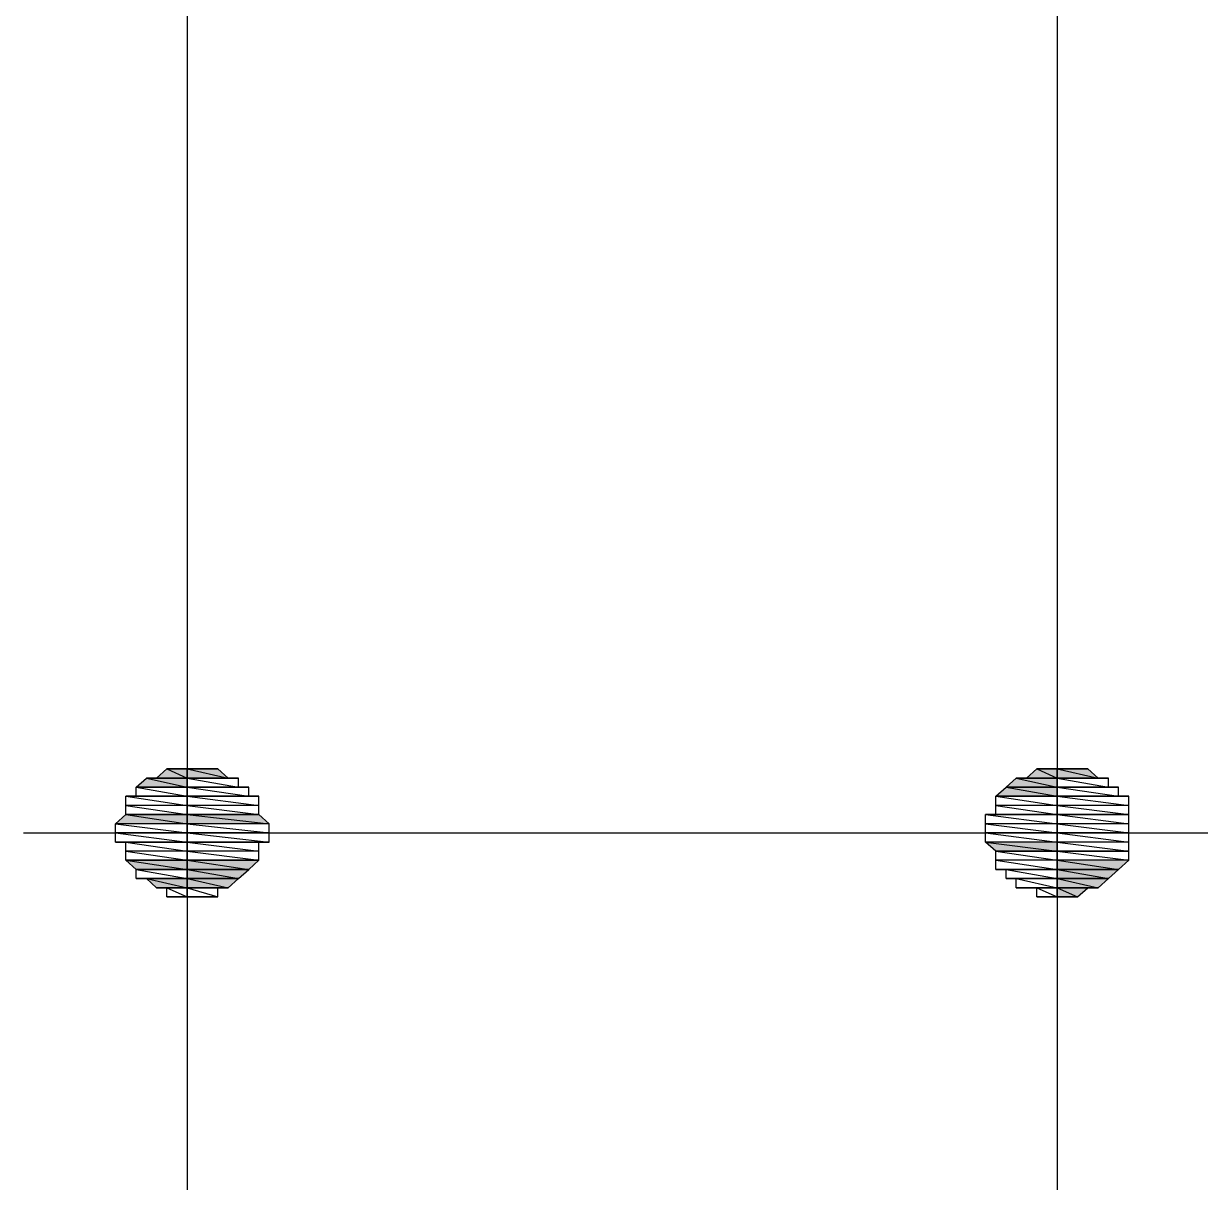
# Model space of a CAD drawing. Header units: millimetres. Extents: x 0 to 420, y 0 to 297.
# Drawn here: x 165.36 to 170.046, y 27.613 to 32.226 of the extents above; entities that cross this region are included whole.
import ezdxf

# ---------------------------------------------------------------- set-up
doc = ezdxf.new("R2010")
doc.units = ezdxf.units.MM

# ---------------------------------------------------------------- blocks, each defined once
blk = doc.blocks.new('0_TCM_4503_AIVD_AD_NOTE_BLOCK-43783565-2284')
at = {"linetype": 'Continuous'}
for points in [[(165.8899, 29.2225), (166.0122, 29.2225), (165.9307, 29.2589)], [(165.9307, 29.2589), (166.0122, 29.2225), (166.0122, 29.2589)], [(166.0122, 29.2589), (166.1751, 29.2225), (166.1344, 29.2589)], [(166.0122, 29.2225), (166.1751, 29.2225), (166.0122, 29.2589)], [(169.3533, 29.2225), (169.4755, 29.2225), (169.394, 29.2589)], [(169.394, 29.2589), (169.4755, 29.2225), (169.4755, 29.2589)], [(169.4755, 29.2589), (169.6385, 29.2225), (169.5978, 29.2589)], [(169.4755, 29.2225), (169.6385, 29.2225), (169.4755, 29.2589)], [(165.8084, 29.1861), (166.0122, 29.1861), (165.8492, 29.2225)], [(165.8492, 29.2225), (166.0122, 29.1861), (166.0122, 29.2225)], [(169.2718, 29.1861), (169.4755, 29.1861), (169.3126, 29.2225)], [(169.3126, 29.2225), (169.3533, 29.2225), (169.4755, 29.2225)], [(169.3126, 29.2225), (169.4755, 29.1861), (169.4755, 29.2225)], [(169.2311, 29.1498), (169.4755, 29.1498), (169.2718, 29.1861)], [(169.2718, 29.1861), (169.4755, 29.1498), (169.4755, 29.1861)], [(165.7269, 29.0406), (166.0122, 29.0406), (165.7677, 29.077)], [(165.7677, 29.077), (166.0122, 29.0406), (166.0122, 29.077)], [(166.0122, 29.077), (166.3381, 29.0406), (166.2974, 29.077)], [(166.0122, 29.0406), (166.3381, 29.0406), (166.0122, 29.077)], [(169.1903, 28.9678), (169.4755, 28.9314), (169.4755, 28.9678)], [(169.2311, 28.9314), (169.4755, 28.9314), (169.1903, 28.9678)], [(165.7677, 28.895), (166.0122, 28.8586), (166.0122, 28.895)], [(165.8084, 28.8586), (166.0122, 28.8586), (165.7677, 28.895)], [(166.0122, 28.895), (166.2566, 28.8586), (166.2974, 28.895)], [(166.0122, 28.8586), (166.2566, 28.8586), (166.0122, 28.895)], [(169.4755, 28.895), (169.72, 28.8586), (169.7608, 28.895)], [(169.4755, 28.8586), (169.72, 28.8586), (169.4755, 28.895)], [(165.8492, 28.8223), (166.0122, 28.7859), (166.0122, 28.8223)], [(165.8899, 28.7859), (166.0122, 28.7859), (165.8492, 28.8223)], [(166.0122, 28.8586), (166.2159, 28.8223), (166.2566, 28.8586)], [(166.0122, 28.8223), (166.2159, 28.8223), (166.0122, 28.8586)], [(166.0122, 28.8223), (166.1751, 28.7859), (166.2159, 28.8223)], [(166.0122, 28.7859), (166.1751, 28.7859), (166.0122, 28.8223)], [(169.4755, 28.8586), (169.6793, 28.8223), (169.72, 28.8586)], [(169.4755, 28.8223), (169.6793, 28.8223), (169.4755, 28.8586)], [(169.4755, 28.8223), (169.6385, 28.7859), (169.6793, 28.8223)], [(169.4755, 28.7859), (169.6385, 28.7859), (169.4755, 28.8223)], [(169.4755, 28.7859), (169.557, 28.7495), (169.5978, 28.7859)], [(169.4755, 28.7495), (169.557, 28.7495), (169.4755, 28.7859)]]:
    blk.add_hatch(color=7, dxfattribs=at).paths.add_polyline_path(points)
at = {"color": 7, "linetype": 'Continuous'}
for p, q in [((169.4755, 37.7376), (169.4755, 24.3464)), ((166.0122, 37.7012), (166.0122, 24.2736)), ((165.8899, 29.2225), (165.9307, 29.2589)), ((166.0122, 29.2589), (165.9307, 29.2589)), ((165.9307, 29.2589), (165.9714, 29.2589)), ((166.0122, 29.2589), (165.9307, 29.2589)), ((165.9307, 29.2589), (166.0122, 29.2589)), ((165.9307, 29.2589), (166.0122, 29.2589)), ((166.0122, 29.2589), (165.9307, 29.2589)), ((166.0122, 29.2589), (165.9307, 29.2589)), ((165.9307, 29.2589), (166.0122, 29.2225)), ((165.9307, 29.2589), (166.0122, 29.2225)), ((166.0122, 29.2589), (165.9714, 29.2589)), ((165.9714, 29.2589), (166.0122, 29.2589)), ((166.0122, 29.2589), (165.9714, 29.2589)), ((165.9714, 29.2589), (166.0122, 29.2589)), ((165.9714, 29.2589), (166.0122, 29.2589)), ((166.0122, 29.2225), (166.0122, 29.2589)), ((166.0122, 29.2589), (166.0529, 29.2589)), ((166.0529, 29.2589), (166.0122, 29.2589)), ((166.0936, 29.2589), (166.0122, 29.2589)), ((166.0122, 29.2589), (166.0936, 29.2589)), ((166.0936, 29.2589), (166.0122, 29.2589)), ((166.0122, 29.2589), (166.0529, 29.2589)), ((166.1344, 29.2589), (166.0122, 29.2589)), ((166.0122, 29.2589), (166.1344, 29.2589)), ((166.0122, 29.2589), (166.1344, 29.2589)), ((166.1344, 29.2589), (166.0122, 29.2589)), ((166.1344, 29.2589), (166.0122, 29.2589)), ((166.0122, 29.2589), (166.1344, 29.2589)), ((166.1344, 29.2589), (166.0122, 29.2589)), ((166.0122, 29.2589), (166.0936, 29.2589)), ((166.1344, 29.2589), (166.0122, 29.2589)), ((166.0122, 29.2589), (166.1751, 29.2225)), ((166.0122, 29.2589), (166.1751, 29.2225)), ((166.0122, 29.2225), (166.0122, 29.2589)), ((166.0529, 29.2589), (166.0936, 29.2589)), ((166.0936, 29.2589), (166.1344, 29.2589)), ((166.1751, 29.2225), (166.1344, 29.2589)), ((169.3533, 29.2225), (169.394, 29.2589)), ((169.4755, 29.2589), (169.394, 29.2589)), ((169.394, 29.2589), (169.4348, 29.2589)), ((169.4755, 29.2589), (169.394, 29.2589)), ((169.394, 29.2589), (169.4755, 29.2589)), ((169.394, 29.2589), (169.4755, 29.2589)), ((169.4755, 29.2589), (169.394, 29.2589)), ((169.4755, 29.2589), (169.394, 29.2589)), ((169.394, 29.2589), (169.4755, 29.2225)), ((169.394, 29.2589), (169.4755, 29.2225)), ((169.4755, 29.2589), (169.4348, 29.2589)), ((169.4348, 29.2589), (169.4755, 29.2589)), ((169.4755, 29.2589), (169.4348, 29.2589)), ((169.4348, 29.2589), (169.4755, 29.2589)), ((169.4348, 29.2589), (169.4755, 29.2589)), ((169.4755, 29.2225), (169.4755, 29.2589)), ((169.4755, 29.2589), (169.5163, 29.2589)), ((169.5163, 29.2589), (169.4755, 29.2589)), ((169.557, 29.2589), (169.4755, 29.2589)), ((169.4755, 29.2589), (169.557, 29.2589)), ((169.4755, 29.2589), (169.557, 29.2589)), ((169.557, 29.2589), (169.4755, 29.2589)), ((169.557, 29.2589), (169.4755, 29.2589)), ((169.4755, 29.2589), (169.557, 29.2589)), ((169.557, 29.2589), (169.4755, 29.2589)), ((169.4755, 29.2589), (169.5163, 29.2589)), ((169.5978, 29.2589), (169.4755, 29.2589)), ((169.4755, 29.2589), (169.5978, 29.2589)), ((169.5978, 29.2589), (169.4755, 29.2589)), ((169.4755, 29.2589), (169.557, 29.2589)), ((169.5978, 29.2589), (169.4755, 29.2589)), ((169.4755, 29.2589), (169.6385, 29.2225)), ((169.4755, 29.2589), (169.6385, 29.2225)), ((169.4755, 29.2225), (169.4755, 29.2589)), ((169.5163, 29.2589), (169.557, 29.2589)), ((169.557, 29.2589), (169.5978, 29.2589)), ((169.6385, 29.2225), (169.5978, 29.2589)), ((165.8084, 29.1861), (165.8492, 29.2225)), ((166.0122, 29.2225), (165.8492, 29.2225)), ((165.8492, 29.2225), (165.8899, 29.2225)), ((166.0122, 29.2225), (165.8492, 29.2225)), ((165.8492, 29.2225), (166.0122, 29.1861)), ((165.8492, 29.2225), (166.0122, 29.1861)), ((166.0122, 29.2225), (165.8899, 29.2225)), ((166.0122, 29.2225), (165.8899, 29.2225)), ((165.8899, 29.2225), (166.0122, 29.2225)), ((165.8899, 29.2225), (166.0122, 29.2225)), ((166.0122, 29.2225), (165.8899, 29.2225)), ((166.0122, 29.2225), (165.8899, 29.2225)), ((165.8899, 29.2225), (166.0122, 29.2225)), ((165.8899, 29.2225), (166.0122, 29.2225)), ((166.0122, 29.1861), (166.0122, 29.2225)), ((166.1751, 29.2225), (166.0122, 29.2225)), ((166.1751, 29.2225), (166.0122, 29.2225)), ((166.0122, 29.2225), (166.1751, 29.2225)), ((166.0122, 29.2225), (166.1751, 29.2225)), ((166.1751, 29.2225), (166.0122, 29.2225)), ((166.2159, 29.2225), (166.0122, 29.2225)), ((166.0122, 29.2225), (166.2159, 29.2225)), ((166.2159, 29.2225), (166.0122, 29.2225)), ((166.0122, 29.2225), (166.1751, 29.2225)), ((166.2159, 29.2225), (166.0122, 29.2225)), ((166.0122, 29.2225), (166.2159, 29.1861)), ((166.0122, 29.2225), (166.2159, 29.1861)), ((166.0122, 29.1861), (166.0122, 29.2225)), ((166.1751, 29.2225), (166.2159, 29.2225)), ((166.2159, 29.1861), (166.2159, 29.2225)), ((169.2718, 29.1861), (169.3126, 29.2225)), ((169.3533, 29.2225), (169.3126, 29.2225)), ((169.3126, 29.2225), (169.4755, 29.2225)), ((169.4755, 29.2225), (169.3126, 29.2225)), ((169.3126, 29.2225), (169.4755, 29.2225)), ((169.4755, 29.2225), (169.3126, 29.2225)), ((169.3126, 29.2225), (169.4755, 29.2225)), ((169.4755, 29.2225), (169.3126, 29.2225)), ((169.3126, 29.2225), (169.4755, 29.1861)), ((169.3126, 29.2225), (169.4755, 29.1861)), ((169.4755, 29.2225), (169.3533, 29.2225)), ((169.4755, 29.2225), (169.3533, 29.2225)), ((169.3533, 29.2225), (169.4755, 29.2225)), ((169.4755, 29.2225), (169.3533, 29.2225)), ((169.4755, 29.1861), (169.4755, 29.2225)), ((169.6385, 29.2225), (169.4755, 29.2225)), ((169.6385, 29.2225), (169.4755, 29.2225)), ((169.4755, 29.2225), (169.6385, 29.2225)), ((169.4755, 29.2225), (169.6385, 29.2225)), ((169.6385, 29.2225), (169.4755, 29.2225)), ((169.6793, 29.2225), (169.4755, 29.2225)), ((169.4755, 29.2225), (169.6793, 29.2225)), ((169.6793, 29.2225), (169.4755, 29.2225)), ((169.4755, 29.2225), (169.6385, 29.2225)), ((169.6793, 29.2225), (169.4755, 29.2225)), ((169.4755, 29.2225), (169.6793, 29.1861)), ((169.4755, 29.2225), (169.6793, 29.1861)), ((169.4755, 29.1861), (169.4755, 29.2225)), ((169.6385, 29.2225), (169.6793, 29.2225)), ((169.6793, 29.1861), (169.6793, 29.2225)), ((165.8084, 29.1498), (165.7677, 29.1498)), ((165.7677, 29.1498), (166.0122, 29.1498)), ((166.0122, 29.1498), (165.7677, 29.1498)), ((165.7677, 29.1498), (166.0122, 29.1134)), ((165.7677, 29.1498), (166.0122, 29.1134)), ((165.7677, 29.1134), (165.7677, 29.1498)), ((166.0122, 29.1861), (165.8084, 29.1861)), ((166.0122, 29.1861), (165.8084, 29.1861)), ((165.8084, 29.1861), (166.0122, 29.1861)), ((165.8084, 29.1861), (166.0122, 29.1861)), ((166.0122, 29.1861), (165.8084, 29.1861)), ((166.0122, 29.1861), (165.8084, 29.1861)), ((165.8084, 29.1861), (166.0122, 29.1498)), ((165.8084, 29.1861), (166.0122, 29.1498)), ((165.8084, 29.1498), (165.8084, 29.1861)), ((166.0122, 29.1498), (165.8084, 29.1498)), ((166.0122, 29.1498), (165.8084, 29.1498)), ((165.8084, 29.1498), (166.0122, 29.1498)), ((166.0122, 29.1498), (165.8084, 29.1498)), ((166.0122, 29.1498), (166.0122, 29.1861)), ((166.2159, 29.1861), (166.0122, 29.1861)), ((166.2566, 29.1861), (166.0122, 29.1861)), ((166.0122, 29.1861), (166.2566, 29.1861)), ((166.2566, 29.1861), (166.0122, 29.1861)), ((166.0122, 29.1861), (166.2159, 29.1861)), ((166.2566, 29.1861), (166.0122, 29.1861)), ((166.0122, 29.1861), (166.2566, 29.1498)), ((166.0122, 29.1861), (166.2566, 29.1498)), ((166.0122, 29.1498), (166.0122, 29.1861)), ((166.0122, 29.1134), (166.0122, 29.1498)), ((166.2566, 29.1498), (166.0122, 29.1498)), ((166.2974, 29.1498), (166.0122, 29.1498)), ((166.0122, 29.1498), (166.2974, 29.1498)), ((166.2974, 29.1498), (166.0122, 29.1498)), ((166.0122, 29.1498), (166.2566, 29.1498)), ((166.2974, 29.1498), (166.0122, 29.1498)), ((166.0122, 29.1498), (166.2974, 29.1134)), ((166.0122, 29.1498), (166.2974, 29.1134)), ((166.0122, 29.1134), (166.0122, 29.1498)), ((166.2159, 29.1861), (166.2566, 29.1861)), ((166.2566, 29.1498), (166.2566, 29.1861)), ((166.2566, 29.1498), (166.2974, 29.1498)), ((166.2974, 29.1134), (166.2974, 29.1498)), ((169.2311, 29.1498), (169.2718, 29.1861)), ((169.4755, 29.1498), (169.2311, 29.1498)), ((169.4755, 29.1498), (169.2311, 29.1498)), ((169.2311, 29.1498), (169.4755, 29.1498)), ((169.2311, 29.1498), (169.4755, 29.1498)), ((169.4755, 29.1498), (169.2311, 29.1498)), ((169.4755, 29.1498), (169.2311, 29.1498)), ((169.2311, 29.1498), (169.4755, 29.1134)), ((169.2311, 29.1498), (169.4755, 29.1134)), ((169.2311, 29.1134), (169.2311, 29.1498)), ((169.4755, 29.1861), (169.2718, 29.1861)), ((169.4755, 29.1861), (169.2718, 29.1861)), ((169.2718, 29.1861), (169.4755, 29.1861)), ((169.2718, 29.1861), (169.4755, 29.1861)), ((169.4755, 29.1861), (169.2718, 29.1861)), ((169.4755, 29.1861), (169.2718, 29.1861)), ((169.2718, 29.1861), (169.4755, 29.1498)), ((169.2718, 29.1861), (169.4755, 29.1498)), ((169.4755, 29.1498), (169.4755, 29.1861)), ((169.6793, 29.1861), (169.4755, 29.1861)), ((169.72, 29.1861), (169.4755, 29.1861)), ((169.4755, 29.1861), (169.72, 29.1861)), ((169.72, 29.1861), (169.4755, 29.1861)), ((169.4755, 29.1861), (169.6793, 29.1861)), ((169.72, 29.1861), (169.4755, 29.1861)), ((169.4755, 29.1861), (169.72, 29.1498)), ((169.4755, 29.1861), (169.72, 29.1498)), ((169.4755, 29.1498), (169.4755, 29.1861)), ((169.4755, 29.1134), (169.4755, 29.1498)), ((169.72, 29.1498), (169.4755, 29.1498)), ((169.7608, 29.1498), (169.4755, 29.1498)), ((169.4755, 29.1498), (169.7608, 29.1498)), ((169.7608, 29.1498), (169.4755, 29.1498)), ((169.4755, 29.1498), (169.72, 29.1498)), ((169.7608, 29.1498), (169.4755, 29.1498)), ((169.4755, 29.1498), (169.7608, 29.1134)), ((169.4755, 29.1498), (169.7608, 29.1134)), ((169.4755, 29.1134), (169.4755, 29.1498)), ((169.6793, 29.1861), (169.72, 29.1861)), ((169.72, 29.1498), (169.72, 29.1861)), ((169.72, 29.1498), (169.7608, 29.1498)), ((169.7608, 29.1134), (169.7608, 29.1498)), ((166.0122, 29.1134), (165.7677, 29.1134)), ((166.0122, 29.1134), (165.7677, 29.1134)), ((165.7677, 29.1134), (166.0122, 29.077)), ((165.7677, 29.1134), (166.0122, 29.077)), ((165.7677, 29.077), (165.7677, 29.1134)), ((166.0122, 29.077), (166.0122, 29.1134)), ((166.2974, 29.1134), (166.0122, 29.1134)), ((166.2974, 29.1134), (166.0122, 29.1134)), ((166.0122, 29.1134), (166.2974, 29.077)), ((166.0122, 29.1134), (166.2974, 29.077)), ((166.0122, 29.077), (166.0122, 29.1134)), ((166.2974, 29.077), (166.2974, 29.1134)), ((169.4755, 29.1134), (169.2311, 29.1134)), ((169.4755, 29.1134), (169.2311, 29.1134)), ((169.2311, 29.1134), (169.4755, 29.077)), ((169.2311, 29.1134), (169.4755, 29.077)), ((169.2311, 29.077), (169.2311, 29.1134)), ((169.4755, 29.077), (169.4755, 29.1134)), ((169.7608, 29.1134), (169.4755, 29.1134)), ((169.7608, 29.1134), (169.4755, 29.1134)), ((169.4755, 29.1134), (169.7608, 29.077)), ((169.4755, 29.1134), (169.7608, 29.077)), ((169.4755, 29.077), (169.4755, 29.1134)), ((169.7608, 29.077), (169.7608, 29.1134)), ((165.7269, 29.0406), (165.7677, 29.077)), ((166.0122, 29.077), (165.7677, 29.077)), ((166.0122, 29.077), (165.7677, 29.077)), ((165.7677, 29.077), (166.0122, 29.077)), ((165.7677, 29.077), (166.0122, 29.077)), ((166.0122, 29.077), (165.7677, 29.077)), ((166.0122, 29.077), (165.7677, 29.077)), ((165.7677, 29.077), (166.0122, 29.0406)), ((165.7677, 29.077), (166.0122, 29.0406)), ((166.0122, 29.0406), (166.0122, 29.077)), ((166.2974, 29.077), (166.0122, 29.077)), ((166.2974, 29.077), (166.0122, 29.077)), ((166.0122, 29.077), (166.2974, 29.077)), ((166.0122, 29.077), (166.2974, 29.077)), ((166.2974, 29.077), (166.0122, 29.077)), ((166.2974, 29.077), (166.0122, 29.077)), ((166.0122, 29.077), (166.3381, 29.0406)), ((166.0122, 29.077), (166.3381, 29.0406)), ((166.0122, 29.0406), (166.0122, 29.077)), ((166.3381, 29.0406), (166.2974, 29.077)), ((169.2311, 29.077), (169.1903, 29.077)), ((169.1903, 29.077), (169.4755, 29.077)), ((169.4755, 29.077), (169.1903, 29.077)), ((169.1903, 29.077), (169.4755, 29.0406)), ((169.1903, 29.077), (169.4755, 29.0406)), ((169.1903, 29.0406), (169.1903, 29.077)), ((169.4755, 29.077), (169.2311, 29.077)), ((169.4755, 29.077), (169.2311, 29.077)), ((169.2311, 29.077), (169.4755, 29.077)), ((169.4755, 29.077), (169.2311, 29.077)), ((169.4755, 29.0406), (169.4755, 29.077)), ((169.7608, 29.077), (169.4755, 29.077)), ((169.7608, 29.077), (169.4755, 29.077)), ((169.4755, 29.077), (169.7608, 29.077)), ((169.4755, 29.077), (169.7608, 29.077)), ((169.7608, 29.077), (169.4755, 29.077)), ((169.7608, 29.077), (169.4755, 29.077)), ((169.4755, 29.077), (169.7608, 29.0406)), ((169.4755, 29.077), (169.7608, 29.0406)), ((169.4755, 29.0406), (169.4755, 29.077)), ((169.7608, 29.0406), (169.7608, 29.077)), ((166.0122, 29.0406), (165.7269, 29.0406)), ((166.0122, 29.0406), (165.7269, 29.0406)), ((165.7269, 29.0406), (166.0122, 29.0042)), ((165.7269, 29.0406), (166.0122, 29.0042)), ((165.7269, 29.0042), (165.7269, 29.0406)), ((166.0122, 29.0042), (166.0122, 29.0406)), ((166.3381, 29.0406), (166.0122, 29.0406)), ((166.3381, 29.0406), (166.0122, 29.0406)), ((166.0122, 29.0406), (166.3381, 29.0042)), ((166.0122, 29.0406), (166.3381, 29.0042)), ((166.0122, 29.0042), (166.0122, 29.0406)), ((166.3381, 29.0042), (166.3381, 29.0406)), ((169.4755, 29.0406), (169.1903, 29.0406)), ((169.4755, 29.0406), (169.1903, 29.0406)), ((169.1903, 29.0406), (169.4755, 29.0042)), ((169.1903, 29.0406), (169.4755, 29.0042)), ((169.1903, 29.0042), (169.1903, 29.0406)), ((169.4755, 29.0042), (169.4755, 29.0406)), ((169.7608, 29.0406), (169.4755, 29.0406)), ((169.7608, 29.0406), (169.4755, 29.0406)), ((169.4755, 29.0406), (169.7608, 29.0042)), ((169.4755, 29.0406), (169.7608, 29.0042)), ((169.4755, 29.0042), (169.4755, 29.0406)), ((169.7608, 29.0042), (169.7608, 29.0406)), ((165.3602, 29.0042), (173.5909, 29.0042)), ((166.0122, 29.0042), (165.7269, 29.0042)), ((166.0122, 29.0042), (165.7269, 29.0042)), ((165.7269, 29.0042), (166.0122, 28.9678)), ((165.7269, 29.0042), (166.0122, 28.9678)), ((165.7269, 28.9678), (165.7269, 29.0042)), ((166.0122, 28.9678), (165.7269, 28.9678)), ((166.0122, 28.9678), (165.7269, 28.9678)), ((165.7269, 28.9678), (165.7677, 28.9678)), ((165.7269, 28.9678), (166.0122, 28.9678)), ((166.0122, 28.9678), (165.7269, 28.9678)), ((165.7677, 28.9678), (166.0122, 28.9678)), ((166.0122, 28.9678), (165.7677, 28.9678)), ((165.7677, 28.9678), (166.0122, 28.9314)), ((165.7677, 28.9678), (166.0122, 28.9314)), ((165.7677, 28.9314), (165.7677, 28.9678)), ((166.0122, 28.9678), (166.0122, 29.0042)), ((166.3381, 29.0042), (166.0122, 29.0042)), ((166.3381, 29.0042), (166.0122, 29.0042)), ((166.0122, 29.0042), (166.3381, 28.9678)), ((166.0122, 29.0042), (166.3381, 28.9678)), ((166.0122, 28.9678), (166.0122, 29.0042)), ((166.0122, 28.9314), (166.0122, 28.9678)), ((166.3381, 28.9678), (166.0122, 28.9678)), ((166.2974, 28.9678), (166.0122, 28.9678)), ((166.0122, 28.9678), (166.2974, 28.9678)), ((166.2974, 28.9678), (166.0122, 28.9678)), ((166.0122, 28.9678), (166.3381, 28.9678)), ((166.2974, 28.9678), (166.0122, 28.9678)), ((166.0122, 28.9678), (166.2974, 28.9314)), ((166.0122, 28.9678), (166.2974, 28.9314)), ((166.0122, 28.9314), (166.0122, 28.9678)), ((166.3381, 28.9678), (166.2974, 28.9678)), ((166.2974, 28.9314), (166.2974, 28.9678)), ((166.3381, 28.9678), (166.3381, 29.0042)), ((169.4755, 29.0042), (169.1903, 29.0042)), ((169.4755, 29.0042), (169.1903, 29.0042)), ((169.1903, 29.0042), (169.4755, 29.0042)), ((169.1903, 29.0042), (169.4755, 29.0042)), ((169.4755, 29.0042), (169.1903, 29.0042)), ((169.4755, 29.0042), (169.1903, 29.0042)), ((169.1903, 29.0042), (169.4755, 28.9678)), ((169.1903, 29.0042), (169.4755, 28.9678)), ((169.1903, 28.9678), (169.1903, 29.0042)), ((169.4755, 28.9678), (169.1903, 28.9678)), ((169.4755, 28.9678), (169.1903, 28.9678)), ((169.1903, 28.9678), (169.4755, 28.9314)), ((169.1903, 28.9678), (169.4755, 28.9314)), ((169.2311, 28.9314), (169.1903, 28.9678)), ((169.4755, 28.9678), (169.4755, 29.0042)), ((169.7608, 29.0042), (169.4755, 29.0042)), ((169.7608, 29.0042), (169.4755, 29.0042)), ((169.4755, 29.0042), (169.7608, 29.0042)), ((169.4755, 29.0042), (169.7608, 29.0042)), ((169.7608, 29.0042), (169.4755, 29.0042)), ((169.7608, 29.0042), (169.4755, 29.0042)), ((169.4755, 29.0042), (169.7608, 28.9678)), ((169.4755, 29.0042), (169.7608, 28.9678)), ((169.4755, 28.9678), (169.4755, 29.0042)), ((169.4755, 28.9314), (169.4755, 28.9678)), ((169.7608, 28.9678), (169.4755, 28.9678)), ((169.7608, 28.9678), (169.4755, 28.9678)), ((169.4755, 28.9678), (169.7608, 28.9314)), ((169.4755, 28.9678), (169.7608, 28.9314)), ((169.4755, 28.9314), (169.4755, 28.9678)), ((169.7608, 28.9678), (169.7608, 29.0042)), ((169.7608, 28.9314), (169.7608, 28.9678)), ((166.0122, 28.9314), (165.7677, 28.9314)), ((166.0122, 28.9314), (165.7677, 28.9314)), ((165.7677, 28.9314), (166.0122, 28.895)), ((165.7677, 28.9314), (166.0122, 28.895)), ((165.7677, 28.895), (165.7677, 28.9314)), ((166.0122, 28.895), (166.0122, 28.9314)), ((166.2974, 28.9314), (166.0122, 28.9314)), ((166.2974, 28.9314), (166.0122, 28.9314)), ((166.0122, 28.9314), (166.2974, 28.895)), ((166.0122, 28.9314), (166.2974, 28.895)), ((166.0122, 28.895), (166.0122, 28.9314)), ((166.2974, 28.895), (166.2974, 28.9314)), ((169.4755, 28.9314), (169.2311, 28.9314)), ((169.4755, 28.9314), (169.2311, 28.9314)), ((169.2311, 28.9314), (169.4755, 28.9314)), ((169.2311, 28.9314), (169.4755, 28.9314)), ((169.4755, 28.9314), (169.2311, 28.9314)), ((169.4755, 28.9314), (169.2311, 28.9314)), ((169.2311, 28.9314), (169.4755, 28.895)), ((169.2311, 28.9314), (169.4755, 28.895)), ((169.2311, 28.895), (169.2311, 28.9314)), ((169.4755, 28.895), (169.4755, 28.9314)), ((169.7608, 28.9314), (169.4755, 28.9314)), ((169.7608, 28.9314), (169.4755, 28.9314)), ((169.4755, 28.9314), (169.7608, 28.9314)), ((169.4755, 28.9314), (169.7608, 28.9314)), ((169.7608, 28.9314), (169.4755, 28.9314)), ((169.7608, 28.9314), (169.4755, 28.9314)), ((169.4755, 28.9314), (169.7608, 28.895)), ((169.4755, 28.9314), (169.7608, 28.895)), ((169.4755, 28.895), (169.4755, 28.9314)), ((169.7608, 28.895), (169.7608, 28.9314)), ((166.0122, 28.895), (165.7677, 28.895)), ((166.0122, 28.895), (165.7677, 28.895)), ((165.7677, 28.895), (166.0122, 28.895)), ((165.7677, 28.895), (166.0122, 28.895)), ((166.0122, 28.895), (165.7677, 28.895)), ((166.0122, 28.895), (165.7677, 28.895)), ((165.7677, 28.895), (166.0122, 28.8586)), ((165.7677, 28.895), (166.0122, 28.8586)), ((165.8084, 28.8586), (165.7677, 28.895)), ((166.0122, 28.8586), (166.0122, 28.895)), ((166.2974, 28.895), (166.0122, 28.895)), ((166.2974, 28.895), (166.0122, 28.895)), ((166.0122, 28.895), (166.2974, 28.895)), ((166.0122, 28.895), (166.2974, 28.895)), ((166.2974, 28.895), (166.0122, 28.895)), ((166.2974, 28.895), (166.0122, 28.895)), ((166.0122, 28.895), (166.2566, 28.8586)), ((166.0122, 28.895), (166.2566, 28.8586)), ((166.0122, 28.8586), (166.0122, 28.895)), ((166.2566, 28.8586), (166.2974, 28.895)), ((169.4755, 28.895), (169.2311, 28.895)), ((169.4755, 28.895), (169.2311, 28.895)), ((169.2311, 28.895), (169.4755, 28.8586)), ((169.2311, 28.895), (169.4755, 28.8586)), ((169.2311, 28.8586), (169.2311, 28.895)), ((169.4755, 28.8586), (169.4755, 28.895)), ((169.7608, 28.895), (169.4755, 28.895)), ((169.7608, 28.895), (169.4755, 28.895)), ((169.4755, 28.895), (169.72, 28.8586)), ((169.4755, 28.895), (169.72, 28.8586)), ((169.4755, 28.8586), (169.4755, 28.895)), ((169.72, 28.8586), (169.7608, 28.895)), ((166.0122, 28.8586), (165.8084, 28.8586)), ((166.0122, 28.8586), (165.8084, 28.8586)), ((165.8084, 28.8586), (166.0122, 28.8586)), ((165.8084, 28.8586), (166.0122, 28.8586)), ((166.0122, 28.8586), (165.8084, 28.8586)), ((166.0122, 28.8586), (165.8084, 28.8586)), ((165.8084, 28.8586), (166.0122, 28.8223)), ((165.8084, 28.8586), (166.0122, 28.8223)), ((165.8084, 28.8223), (165.8084, 28.8586)), ((166.0122, 28.8223), (165.8084, 28.8223)), ((166.0122, 28.8223), (165.8084, 28.8223)), ((165.8084, 28.8223), (165.8492, 28.8223)), ((165.8084, 28.8223), (166.0122, 28.8223)), ((166.0122, 28.8223), (165.8084, 28.8223)), ((165.8492, 28.8223), (166.0122, 28.8223)), ((166.0122, 28.8223), (165.8492, 28.8223)), ((165.8492, 28.8223), (166.0122, 28.7859)), ((165.8492, 28.8223), (166.0122, 28.7859)), ((165.8899, 28.7859), (165.8492, 28.8223)), ((166.0122, 28.8223), (166.0122, 28.8586)), ((166.2566, 28.8586), (166.0122, 28.8586)), ((166.2566, 28.8586), (166.0122, 28.8586)), ((166.0122, 28.8586), (166.2566, 28.8586)), ((166.0122, 28.8586), (166.2566, 28.8586)), ((166.2566, 28.8586), (166.0122, 28.8586)), ((166.2566, 28.8586), (166.0122, 28.8586)), ((166.0122, 28.8586), (166.2159, 28.8223)), ((166.0122, 28.8586), (166.2159, 28.8223)), ((166.0122, 28.8223), (166.0122, 28.8586)), ((166.0122, 28.7859), (166.0122, 28.8223)), ((166.2159, 28.8223), (166.0122, 28.8223)), ((166.2159, 28.8223), (166.0122, 28.8223)), ((166.0122, 28.8223), (166.2159, 28.8223)), ((166.0122, 28.8223), (166.2159, 28.8223)), ((166.2159, 28.8223), (166.0122, 28.8223)), ((166.2159, 28.8223), (166.0122, 28.8223)), ((166.0122, 28.8223), (166.1751, 28.7859)), ((166.0122, 28.8223), (166.1751, 28.7859)), ((166.0122, 28.7859), (166.0122, 28.8223)), ((166.1751, 28.7859), (166.2159, 28.8223)), ((166.2159, 28.8223), (166.2566, 28.8586)), ((169.4755, 28.8586), (169.2311, 28.8586)), ((169.4755, 28.8586), (169.2311, 28.8586)), ((169.2311, 28.8586), (169.2718, 28.8586)), ((169.2311, 28.8586), (169.4755, 28.8586)), ((169.4755, 28.8586), (169.2311, 28.8586)), ((169.2718, 28.8586), (169.4755, 28.8586)), ((169.4755, 28.8586), (169.2718, 28.8586)), ((169.2718, 28.8586), (169.4755, 28.8223)), ((169.2718, 28.8586), (169.4755, 28.8223)), ((169.2718, 28.8223), (169.2718, 28.8586)), ((169.4755, 28.8223), (169.2718, 28.8223)), ((169.4755, 28.8223), (169.2718, 28.8223)), ((169.2718, 28.8223), (169.3126, 28.8223)), ((169.2718, 28.8223), (169.4755, 28.8223)), ((169.4755, 28.8223), (169.2718, 28.8223)), ((169.3126, 28.8223), (169.4755, 28.8223)), ((169.4755, 28.8223), (169.3126, 28.8223)), ((169.3126, 28.8223), (169.4755, 28.7859)), ((169.3126, 28.8223), (169.4755, 28.7859)), ((169.3126, 28.7859), (169.3126, 28.8223)), ((169.4755, 28.8223), (169.4755, 28.8586)), ((169.72, 28.8586), (169.4755, 28.8586)), ((169.72, 28.8586), (169.4755, 28.8586)), ((169.4755, 28.8586), (169.72, 28.8586)), ((169.4755, 28.8586), (169.72, 28.8586)), ((169.72, 28.8586), (169.4755, 28.8586)), ((169.72, 28.8586), (169.4755, 28.8586)), ((169.4755, 28.8586), (169.6793, 28.8223)), ((169.4755, 28.8586), (169.6793, 28.8223)), ((169.4755, 28.8223), (169.4755, 28.8586)), ((169.4755, 28.7859), (169.4755, 28.8223)), ((169.6793, 28.8223), (169.4755, 28.8223)), ((169.6793, 28.8223), (169.4755, 28.8223)), ((169.4755, 28.8223), (169.6793, 28.8223)), ((169.4755, 28.8223), (169.6793, 28.8223)), ((169.6793, 28.8223), (169.4755, 28.8223)), ((169.6793, 28.8223), (169.4755, 28.8223)), ((169.4755, 28.8223), (169.6385, 28.7859)), ((169.4755, 28.8223), (169.6385, 28.7859)), ((169.4755, 28.7859), (169.4755, 28.8223)), ((169.6385, 28.7859), (169.6793, 28.8223)), ((169.6793, 28.8223), (169.72, 28.8586)), ((166.0122, 28.7859), (165.8899, 28.7859)), ((166.0122, 28.7859), (165.8899, 28.7859)), ((165.8899, 28.7859), (166.0122, 28.7859)), ((165.8899, 28.7859), (166.0122, 28.7859)), ((166.0122, 28.7859), (165.8899, 28.7859)), ((166.0122, 28.7859), (165.8899, 28.7859)), ((165.8899, 28.7859), (166.0122, 28.7859)), ((165.8899, 28.7859), (166.0122, 28.7859)), ((165.9307, 28.7859), (165.8899, 28.7859)), ((166.0122, 28.7859), (165.9307, 28.7859)), ((166.0122, 28.7859), (165.9307, 28.7859)), ((165.9307, 28.7859), (166.0122, 28.7495)), ((165.9307, 28.7859), (166.0122, 28.7495)), ((165.9307, 28.7495), (165.9307, 28.7859)), ((166.0122, 28.7495), (166.0122, 28.7859)), ((166.1751, 28.7859), (166.0122, 28.7859)), ((166.1751, 28.7859), (166.0122, 28.7859)), ((166.0122, 28.7859), (166.1751, 28.7859)), ((166.0122, 28.7859), (166.1751, 28.7859)), ((166.1751, 28.7859), (166.0122, 28.7859)), ((166.1344, 28.7859), (166.0122, 28.7859)), ((166.0122, 28.7859), (166.1344, 28.7859)), ((166.1344, 28.7859), (166.0122, 28.7859)), ((166.0122, 28.7859), (166.1751, 28.7859)), ((166.1344, 28.7859), (166.0122, 28.7859)), ((166.0122, 28.7859), (166.1344, 28.7495)), ((166.0122, 28.7859), (166.1344, 28.7495)), ((166.0122, 28.7495), (166.0122, 28.7859)), ((166.1751, 28.7859), (166.1344, 28.7859)), ((166.1344, 28.7495), (166.1344, 28.7859)), ((169.4755, 28.7859), (169.3126, 28.7859)), ((169.4755, 28.7859), (169.3126, 28.7859)), ((169.3126, 28.7859), (169.3533, 28.7859)), ((169.3126, 28.7859), (169.4755, 28.7859)), ((169.4755, 28.7859), (169.3126, 28.7859)), ((169.3533, 28.7859), (169.4755, 28.7859)), ((169.4755, 28.7859), (169.3533, 28.7859)), ((169.3533, 28.7859), (169.4755, 28.7859)), ((169.3533, 28.7859), (169.4755, 28.7859)), ((169.394, 28.7859), (169.3533, 28.7859)), ((169.4755, 28.7859), (169.394, 28.7859)), ((169.4755, 28.7859), (169.394, 28.7859)), ((169.394, 28.7859), (169.4755, 28.7495)), ((169.394, 28.7859), (169.4755, 28.7495)), ((169.394, 28.7495), (169.394, 28.7859)), ((169.4755, 28.7495), (169.4755, 28.7859)), ((169.6385, 28.7859), (169.4755, 28.7859)), ((169.6385, 28.7859), (169.4755, 28.7859)), ((169.4755, 28.7859), (169.6385, 28.7859)), ((169.4755, 28.7859), (169.6385, 28.7859)), ((169.6385, 28.7859), (169.4755, 28.7859)), ((169.5978, 28.7859), (169.4755, 28.7859)), ((169.4755, 28.7859), (169.5978, 28.7859)), ((169.5978, 28.7859), (169.4755, 28.7859)), ((169.4755, 28.7859), (169.6385, 28.7859)), ((169.5978, 28.7859), (169.4755, 28.7859)), ((169.4755, 28.7859), (169.557, 28.7495)), ((169.4755, 28.7859), (169.557, 28.7495)), ((169.4755, 28.7495), (169.4755, 28.7859)), ((169.557, 28.7495), (169.5978, 28.7859)), ((169.6385, 28.7859), (169.5978, 28.7859)), ((166.0122, 28.7495), (165.9307, 28.7495)), ((166.0122, 28.7495), (165.9307, 28.7495)), ((165.9307, 28.7495), (165.9714, 28.7495)), ((165.9307, 28.7495), (166.0122, 28.7495)), ((166.0122, 28.7495), (165.9307, 28.7495)), ((165.9714, 28.7495), (166.0122, 28.7495)), ((166.0122, 28.7495), (165.9714, 28.7495)), ((165.9714, 28.7495), (166.0122, 28.7495)), ((166.0122, 28.7495), (165.9714, 28.7495)), ((165.9714, 28.7495), (166.0122, 28.7495)), ((166.1344, 28.7495), (166.0122, 28.7495)), ((166.0936, 28.7495), (166.0122, 28.7495)), ((166.0122, 28.7495), (166.0936, 28.7495)), ((166.0936, 28.7495), (166.0122, 28.7495)), ((166.0122, 28.7495), (166.1344, 28.7495)), ((166.0122, 28.7495), (166.0529, 28.7495)), ((166.0529, 28.7495), (166.0122, 28.7495)), ((166.0529, 28.7495), (166.0122, 28.7495)), ((166.0122, 28.7495), (166.0529, 28.7495)), ((166.0529, 28.7495), (166.0122, 28.7495)), ((166.0122, 28.7495), (166.0936, 28.7495)), ((166.0936, 28.7495), (166.0529, 28.7495)), ((166.1344, 28.7495), (166.0936, 28.7495)), ((169.4755, 28.7495), (169.394, 28.7495)), ((169.4755, 28.7495), (169.394, 28.7495)), ((169.394, 28.7495), (169.4348, 28.7495)), ((169.394, 28.7495), (169.4755, 28.7495)), ((169.4755, 28.7495), (169.394, 28.7495)), ((169.4348, 28.7495), (169.4755, 28.7495)), ((169.4755, 28.7495), (169.4348, 28.7495)), ((169.4348, 28.7495), (169.4755, 28.7495)), ((169.4755, 28.7495), (169.4348, 28.7495)), ((169.4348, 28.7495), (169.4755, 28.7495)), ((169.557, 28.7495), (169.4755, 28.7495)), ((169.557, 28.7495), (169.4755, 28.7495)), ((169.4755, 28.7495), (169.557, 28.7495)), ((169.4755, 28.7495), (169.557, 28.7495)), ((169.557, 28.7495), (169.4755, 28.7495)), ((169.4755, 28.7495), (169.5163, 28.7495)), ((169.5163, 28.7495), (169.4755, 28.7495)), ((169.5163, 28.7495), (169.4755, 28.7495)), ((169.4755, 28.7495), (169.5163, 28.7495)), ((169.5163, 28.7495), (169.4755, 28.7495)), ((169.4755, 28.7495), (169.557, 28.7495)), ((169.557, 28.7495), (169.5163, 28.7495))]:
    blk.add_line(p, q, dxfattribs=at)

msp = doc.modelspace()

# ---------------------------------------------------------------- block references
msp.add_blockref('0_TCM_4503_AIVD_AD_NOTE_BLOCK-43783565-2284', (0, 0))

doc.saveas('drawing.dxf')
